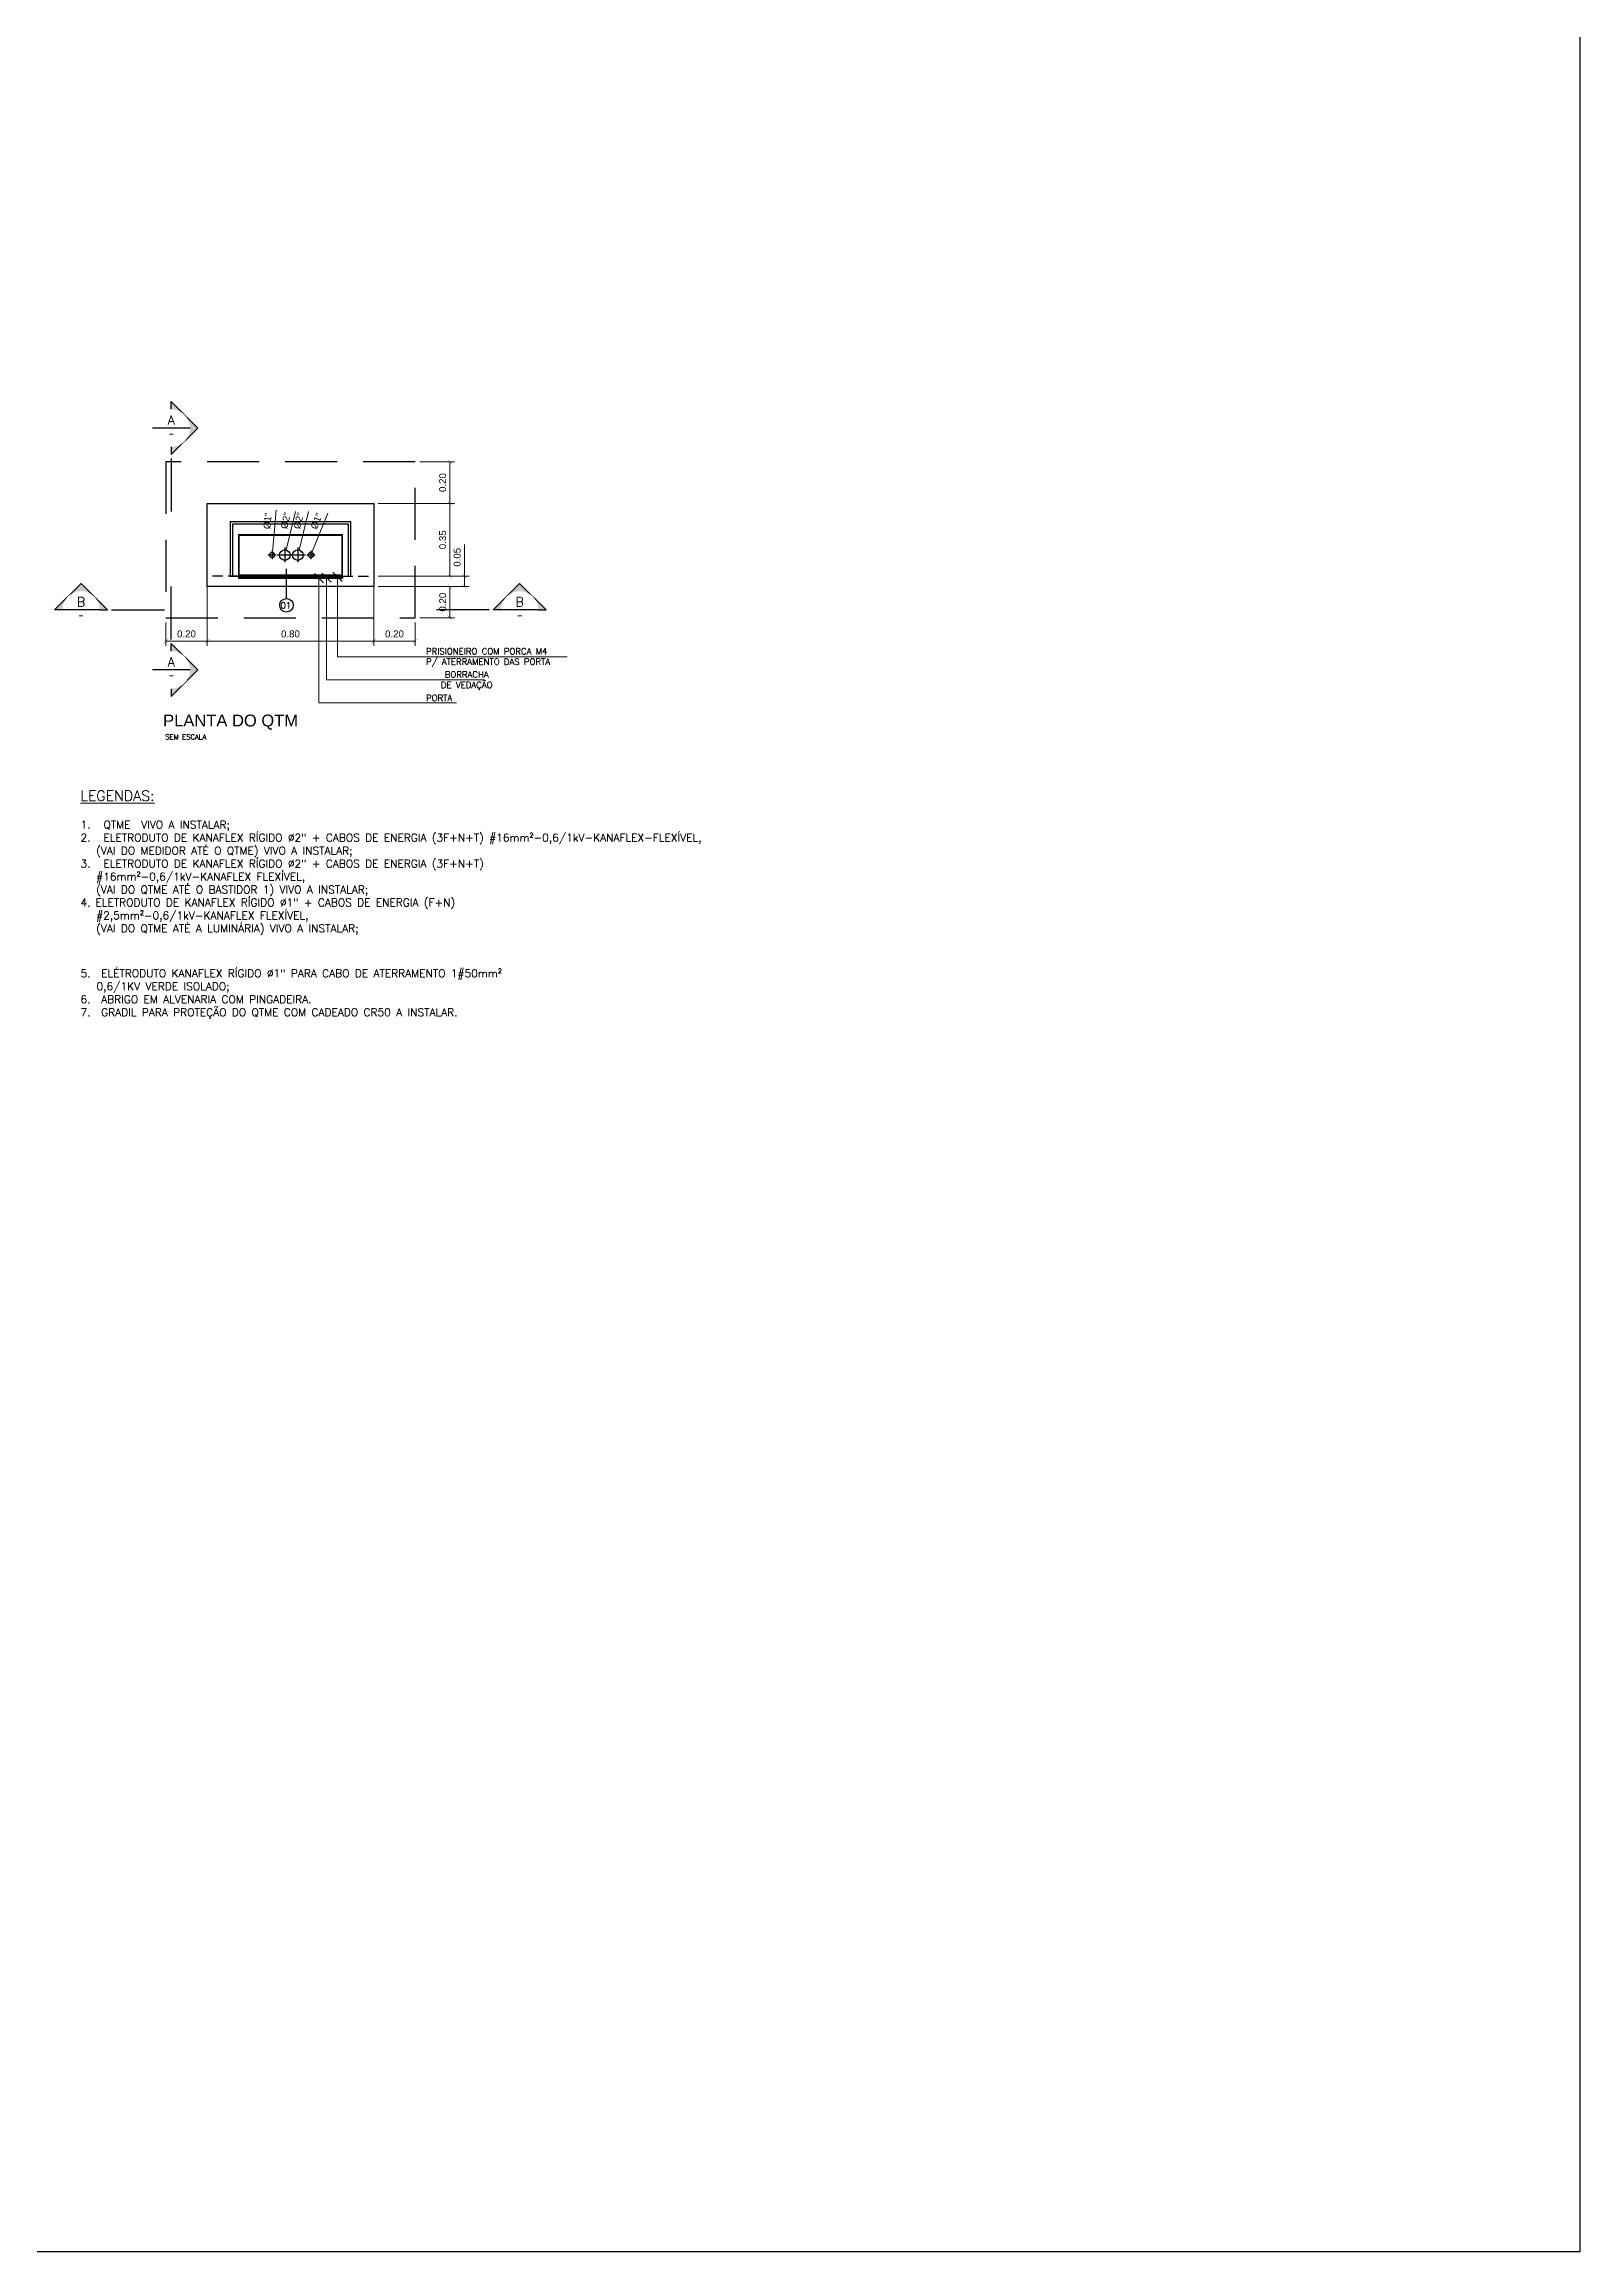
# Model space of a CAD drawing. Header units: inches. Extents: x -7660 to 802, y -193 to 3.
# Drawn here: x 757.8 to 802.1, y -192.6 to -128.8 of the extents above; entities that cross this region are included whole.
import ezdxf
from ezdxf.enums import TextEntityAlignment as Align

# ---------------------------------------------------------------- set-up
doc = ezdxf.new("R2010")
doc.units = ezdxf.units.IN
doc.header["$MEASUREMENT"] = 0
doc.set_wipeout_variables(frame=1)
doc.linetypes.add('CONTINUO', pattern=[0])
doc.linetypes.add('HIDDEN', pattern=[0.375, 0.25, -0.125])
for name, color, linetype in [('0-A INSTALAR', 10, 'Continuous'), ('COTAS', 8, 'Continuous'), ('indicação', 7, 'Continuous'), ('lay_exist', 9, 'Continuous'), ('SBA Caixa e QTM', 30, 'CONTINUO'), ('SBA Detalhe', 255, 'Continuous'), ('Text-02', 255, 'Continuous')]:
    doc.layers.add(name, color=color, linetype=linetype)
doc.layers.add('TEXTOS', color=7, linetype='Continuous', lineweight=9)
doc.styles.add('Arial', font='arial.ttf')
doc.styles.add('ROMANS', font='romans.shx', dxfattribs={"height": 10})
doc.dimstyles.new('1-100$7', dxfattribs={"dimscale": 100, "dimtxt": 1.5, "dimasz": 2, "dimexe": 1, "dimexo": 1, "dimgap": 0.75, "dimtad": 1, "dimlfac": 0.001, "dimzin": 1, "dimdsep": 46, "dimtxsty": 'ROMANS', "dimblk": 'OBLIQUE', "dimcen": 0, "dimdle": 1, "dimclre": 9, "dimadec": 0, "dimazin": 0, "dimtfac": 1, "dimtix": 1, "dimtmove": 0, "dimatfit": 2, "dimldrblk": 'OBLIQUE', "dimfxl": 1, "dimarcsym": 0})
doc.dimstyles.new('ATC - COTA', dxfattribs={"dimtxt": 0.15, "dimasz": 0.1, "dimexe": 0.1, "dimexo": 0.1, "dimgap": 0.08, "dimtad": 1, "dimzin": 0, "dimdsep": 46, "dimtxsty": 'Arial', "dimblk": 'ARCHTICK', "dimcen": 0.09, "dimclrd": 7, "dimclre": 7, "dimclrt": 1, "dimadec": 0, "dimazin": 0, "dimtfac": 1, "dimtix": 1, "dimtofl": 0, "dimtmove": 0, "dimatfit": 3, "dimldrblk": 'OPEN30', "dimfxl": 0.07, "dimtolj": 1, "dimtzin": 0, "dimlwd": 9, "dimlwe": 9, "dimarcsym": 0})

# ---------------------------------------------------------------- blocks, each defined once
blk = doc.blocks.new('_OBLIQUE')
at = {"color": 0, "linetype": 'ByBlock', "lineweight": -2}
blk.add_line((-0.5, -0.5), (0.5, 0.5), dxfattribs=at)
blk = doc.blocks.new('Abrigo para QDCA')
at = {"layer": 'SBA Caixa e QTM', "ltscale": 112.5}
h = blk.add_hatch(color=256, dxfattribs=at)
h.paths.add_polyline_path([(0.8208525440837633, 0.1949999999996201), (0.3598939959677949, 0.1949999999996201), (0.3528939959679604, 0.1949999999996201), (0.3528939959679604, 0.19199999999935), (0.821862907054637, 0.19199999999935), (0.8208525440837633, 0.1925833333328022)])
h.paths.add_polyline_path([(0.8468939959687845, 0.1949999999996201), (0.8398939959687226, 0.1949999999996201), (0.8282714950438361, 0.1949999999996201), (0.8289354478527997, 0.1946166666662315), (0.8289354478527997, 0.1925833333328022), (0.8279250848816986, 0.19199999999935), (0.8468939959687845, 0.19199999999935)])
at = {"color": 3, "flags": 128}
blk.add_lwpolyline([(0.1999999999999886, 0.5499999999999972), (1.000000000000028, 0.5499999999999972), (1.000000000000028, 0.1500000000000092), (0.1999999999999886, 0.1500000000000092)], close=True, dxfattribs=at)
at = {"layer": 'lay_exist', "color": 1, "linetype": 'HIDDEN', "ltscale": 0.2}
for p, q in [((0.3500000000000085, 0.2000000000000028), (0.1999999999999886, 0.2000000000000028)), ((0.8500000000000085, 0.2000000000000028), (1.000000000000028, 0.2000000000000028))]:
    blk.add_line(p, q, dxfattribs=at)
at = {"layer": 'lay_exist', "color": 1, "linetype": 'HIDDEN'}
blk.add_lwpolyline([(0, 0.75), (0, 0), (1.200000000000017, 0), (1.200000000000017, 0.75)], close=True, dxfattribs=at)
at = {"layer": 'SBA Caixa e QTM', "ltscale": 112.5}
for p, q in [((0.3500000000000085, 0.4000000000000021), (0.8500000000000085, 0.4000000000000021)), ((0.3500000000000085, 0.4000000000000021), (0.3500000000000085, 0.2029999999996583)), ((0.3519999999990517, 0.3979999999999357), (0.8480000000000558, 0.3979999999999357)), ((0.3519999999990517, 0.3979999999999357), (0.3519999999990517, 0.2049999999993837)), ((0.511820999662234, 0.3195036802618709), (0.511820999662234, 0.2841036802617758)), ((0.5729703609814667, 0.3375073605239116), (0.5729703609814667, 0.2667073605237213)), ((0.6354703609814099, 0.3375073605239471), (0.6354703609814099, 0.2667073605237569)), ((0.6984146699286473, 0.3195036802618709), (0.6984146699286473, 0.2841036802617758)), ((0.8480000000000558, 0.2049999999993837), (0.8480000000000558, 0.3979999999999357)), ((0.8500000000000085, 0.2029999999996583), (0.8500000000000085, 0.4000000000000021)), ((0.5299736812384594, 0.3014999999998302), (0.4936683180860086, 0.3014999999998302)), ((0.6092757241339175, 0.3014999999998302), (0.5366649978290159, 0.3014999999998302)), ((0.6717757241338891, 0.3014999999998658), (0.5991649978289875, 0.3014999999998658)), ((0.7165673515048727, 0.3014999999998302), (0.6802619883524219, 0.3014999999998302)), ((0.3580000000000467, 0.2029999999996583), (0.3500000000000085, 0.2029999999996583)), ((0.3519999999990517, 0.1999999999993882), (0.3500000000000085, 0.1999999999993882)), ((0.3500000000000085, 0.1999999999993882), (0.3500000000000085, 0.1899999999996247)), ((0.3500000000000085, 0.1899999999996247), (0.8500000000000085, 0.1899999999996247)), ((0.3599999999988626, 0.2049999999993837), (0.3519999999990517, 0.2049999999993837)), ((0.3519999999990517, 0.1999999999993882), (0.3519999999990517, 0.19199999999935)), ((0.3519999999990517, 0.19199999999935), (0.8480000000000558, 0.19199999999935)), ((0.3529999999990281, 0.1969999999993455), (0.3529999999990281, 0.1949999999996201)), ((0.3580000000000467, 0.1969999999993455), (0.3529999999990281, 0.1969999999993455)), ((0.3529999999990281, 0.1949999999996201), (0.3529999999990281, 0.19199999999935)), ((0.3599999999988626, 0.1949999999996201), (0.3529999999990281, 0.1949999999996201)), ((0.3580000000000467, 0.2029999999996583), (0.3580000000000467, 0.1969999999993455)), ((0.8400000000000176, 0.2049999999993837), (0.3599999999988626, 0.2049999999993837)), ((0.3599999999988626, 0.2049999999993837), (0.3599999999988626, 0.1949999999996201)), ((0.3599999999988626, 0.1949999999996201), (0.8216225009251588, 0.1949999999996201)), ((0.8209585481152857, 0.1946166666662315), (0.8219689110861594, 0.1951999999996836)), ((0.8209585481152857, 0.1946166666662315), (0.8209585481152857, 0.1925833333328022)), ((0.8209585481152857, 0.1925833333328022), (0.8219689110861594, 0.19199999999935)), ((0.8280310889129936, 0.1951999999996836), (0.8219689110861594, 0.1951999999996836)), ((0.8280310889129936, 0.19199999999935), (0.8219689110861594, 0.19199999999935)), ((0.8229792740570332, 0.1946166666662315), (0.8229792740570332, 0.1925833333328022)), ((0.8230000000001922, 0.2015709999994009), (0.8234290000001323, 0.2019999999993409)), ((0.8270000000000977, 0.2015709999994009), (0.8230000000001922, 0.2015709999994009)), ((0.8230000000001922, 0.1951999999996836), (0.8230000000001922, 0.2015709999994009)), ((0.8234290000001323, 0.2019999999993409), (0.8265710000001576, 0.2019999999993409)), ((0.8234290000001323, 0.1951999999996836), (0.8234290000001323, 0.2019999999993409)), ((0.8270000000000977, 0.2015709999994009), (0.8265710000001576, 0.2019999999993409)), ((0.8265710000001576, 0.1951999999996836), (0.8265710000001576, 0.2019999999993409)), ((0.8270000000000977, 0.1951999999996836), (0.8270000000000977, 0.2015709999994009)), ((0.8270207259421198, 0.1946166666662315), (0.8270207259421198, 0.1925833333328022)), ((0.8290414518840947, 0.1946166666662315), (0.8280310889129936, 0.1951999999996836)), ((0.8290414518840947, 0.1925833333328022), (0.8280310889129936, 0.19199999999935)), ((0.8283774990739943, 0.1949999999996201), (0.8400000000000176, 0.1949999999996201)), ((0.8290414518840947, 0.1946166666662315), (0.8290414518840947, 0.1925833333328022)), ((0.8400000000000176, 0.2049999999993837), (0.8480000000000558, 0.2049999999993837)), ((0.8400000000000176, 0.2049999999993837), (0.8400000000000176, 0.1949999999996201)), ((0.8400000000000176, 0.1949999999996201), (0.8470000000000795, 0.1949999999996201)), ((0.8420000000001977, 0.2029999999996583), (0.8500000000000085, 0.2029999999996583)), ((0.8420000000001977, 0.2029999999996583), (0.8420000000001977, 0.1969999999993455)), ((0.8420000000001977, 0.1969999999993455), (0.8470000000000795, 0.1969999999993455)), ((0.8470000000000795, 0.1969999999993455), (0.8470000000000795, 0.1949999999996201)), ((0.8470000000000795, 0.1949999999996201), (0.8470000000000795, 0.19199999999935)), ((0.8480000000000558, 0.1999999999993882), (0.8500000000000085, 0.1999999999993882)), ((0.8480000000000558, 0.1999999999993882), (0.8480000000000558, 0.19199999999935)), ((0.8500000000000085, 0.1999999999993882), (0.8500000000000085, 0.1899999999996247))]:
    blk.add_line(p, q, dxfattribs=at)
for centre, radius in [((0.5729703609814667, 0.3014999999998302), 0.025400000000059), ((0.6354703609814667, 0.3014999999998302), 0.025400000000059), ((0.511820999662234, 0.3014999999998302), 0.0127000000000295), ((0.6984146699286473, 0.3014999999998302), 0.0127000000000295)]:
    blk.add_circle(centre, radius, dxfattribs=at)
for centre, radius, start, end in [((0.8219689110861594, 0.1940333333327793), 0.0011666666666687, 29.99999999702115, 90), ((0.8219689110861594, 0.193166666666027), 0.0011666666666687, 270, 330.0000000029789), ((0.825000000000145, 0.1914083333328129), 0.003791666666677, 57.79577249908969, 122.2042275009103), ((0.825000000000145, 0.1957916666663344), 0.003791666666677, 237.7957724990645, 302.2042275009102), ((0.8280310889129936, 0.1940333333327793), 0.0011666666666687, 90, 150.0000000029789), ((0.8280310889129936, 0.193166666666027), 0.0011666666666687, 209.9999999970201, 270)]:
    blk.add_arc(centre, radius, start, end, dxfattribs=at)
blk = doc.blocks.new('_ArchTick')
at = {"const_width": 0.05}
blk.add_lwpolyline([(-0.5, -0.5), (0.5, 0.5)], dxfattribs=at)
blk = doc.blocks.new('*D283')
at = {"color": 7, "lineweight": 9, "ltscale": 0.8, "transparency": 16777216}
for p, q in [((3268.497880689027, 1511.186046176981), (3268.497880689027, 1509.779623168669)), ((3267.597880689027, 1510.286046176981), (3267.597880689027, 1509.779623168669)), ((3267.597880689027, 1509.879623168669), (3268.497880689027, 1509.879623168669))]:
    blk.add_line(p, q, dxfattribs=at)
at = {"color": 7, "lineweight": 9, "ltscale": 0.8, "transparency": 16777216, "xscale": 0.1, "yscale": 0.1, "zscale": 0.1, "rotation": 180}
blk.add_blockref('_ArchTick', (3267.597880689027, 1509.879623168669), dxfattribs=at)
at = {"color": 7, "lineweight": 9, "ltscale": 0.8, "transparency": 16777216, "xscale": 0.1, "yscale": 0.1, "zscale": 0.1}
blk.add_blockref('_ArchTick', (3268.497880689027, 1509.879623168669), dxfattribs=at)
at = {"color": 1, "ltscale": 0.8, "transparency": 16777216, "insert": (3268.047880689027, 1510.036209116827), "char_height": 0.15, "attachment_point": 5, "style": 'Arial'}
blk.add_mtext('\\A1;0.20', dxfattribs=at)
blk = doc.blocks.new('_Open30')
at = {"color": 0, "linetype": 'ByBlock', "lineweight": -2}
for p, q in [((-1, 0.26794919), (0, 0)), ((0, 0), (-1, -0.26794919)), ((0, 0), (-1, 0))]:
    blk.add_line(p, q, dxfattribs=at)
blk = doc.blocks.new('*D284')
at = {"color": 7, "linetype": 'ByBlock', "lineweight": 9, "ltscale": 0.8, "transparency": 16777216}
for p, q in [((3268.497880689027, 1511.186046176981), (3268.497880689027, 1509.779623168669)), ((3272.097880689027, 1511.186046176981), (3272.097880689027, 1509.779623168669)), ((3268.497880689027, 1509.879623168669), (3272.097880689027, 1509.879623168669))]:
    blk.add_line(p, q, dxfattribs=at)
at = {"color": 7, "lineweight": 9, "ltscale": 0.8, "transparency": 16777216, "xscale": 0.1, "yscale": 0.1, "zscale": 0.1, "rotation": 180}
blk.add_blockref('_ArchTick', (3268.497880689027, 1509.879623168669), dxfattribs=at)
at = {"color": 7, "lineweight": 9, "ltscale": 0.8, "transparency": 16777216, "xscale": 0.1, "yscale": 0.1, "zscale": 0.1}
blk.add_blockref('_ArchTick', (3272.097880689027, 1509.879623168669), dxfattribs=at)
at = {"color": 1, "ltscale": 0.8, "transparency": 16777216, "insert": (3270.297880689027, 1510.036209116827), "char_height": 0.15, "attachment_point": 5, "style": 'Arial'}
blk.add_mtext('\\A1;0.80', dxfattribs=at)
blk = doc.blocks.new('*D285')
at = {"color": 7, "linetype": 'ByBlock', "lineweight": 9, "ltscale": 0.8, "transparency": 16777216}
for p, q in [((3272.097880689027, 1511.186046176981), (3272.097880689027, 1509.779623168669)), ((3272.997880689027, 1510.286046176981), (3272.997880689027, 1509.779623168669)), ((3272.097880689027, 1509.879623168669), (3272.997880689027, 1509.879623168669))]:
    blk.add_line(p, q, dxfattribs=at)
at = {"color": 7, "lineweight": 9, "ltscale": 0.8, "transparency": 16777216, "xscale": 0.1, "yscale": 0.1, "zscale": 0.1, "rotation": 180}
blk.add_blockref('_ArchTick', (3272.097880689027, 1509.879623168669), dxfattribs=at)
at = {"color": 7, "lineweight": 9, "ltscale": 0.8, "transparency": 16777216, "xscale": 0.1, "yscale": 0.1, "zscale": 0.1}
blk.add_blockref('_ArchTick', (3272.997880689027, 1509.879623168669), dxfattribs=at)
at = {"color": 1, "ltscale": 0.8, "transparency": 16777216, "insert": (3272.547880689027, 1510.036209116827), "char_height": 0.15, "attachment_point": 5, "style": 'Arial'}
blk.add_mtext('\\A1;0.20', dxfattribs=at)
blk = doc.blocks.new('*D286')
at = {"color": 7, "linetype": 'ByBlock', "lineweight": 9, "ltscale": 0.8, "transparency": 16777216}
for p, q in [((3273.097880689028, 1513.761046176981), (3273.846816164479, 1513.761046176981)), ((3273.746816164479, 1513.761046176981), (3273.746816164479, 1512.861046176981)), ((3272.197880689028, 1512.861046176981), (3273.846816164479, 1512.861046176981))]:
    blk.add_line(p, q, dxfattribs=at)
at = {"color": 7, "lineweight": 9, "ltscale": 0.8, "transparency": 16777216, "xscale": 0.1, "yscale": 0.1, "zscale": 0.1}
for p, rotation in [((3273.746816164479, 1513.761046176981), 90), ((3273.746816164479, 1512.861046176981), 270)]:
    blk.add_blockref('_ArchTick', p, dxfattribs=dict(at, rotation=rotation))
at = {"color": 1, "ltscale": 0.8, "transparency": 16777216, "insert": (3273.59023021632, 1513.31104617698), "char_height": 0.15, "attachment_point": 5, "rotation": 90, "style": 'Arial'}
blk.add_mtext('\\A1;0.20', dxfattribs=at)
blk = doc.blocks.new('*D287')
at = {"color": 7, "linetype": 'ByBlock', "lineweight": 9, "ltscale": 0.8, "transparency": 16777216}
for p, q in [((3272.197880689028, 1512.861046176981), (3273.846816164479, 1512.861046176981)), ((3273.746816164479, 1512.861046176981), (3273.746816164479, 1511.286046176981)), ((3272.197880689028, 1511.286046176981), (3273.846816164479, 1511.286046176981))]:
    blk.add_line(p, q, dxfattribs=at)
at = {"color": 7, "lineweight": 9, "ltscale": 0.8, "transparency": 16777216, "xscale": 0.1, "yscale": 0.1, "zscale": 0.1}
for p, rotation in [((3273.746816164479, 1512.861046176981), 90), ((3273.746816164479, 1511.286046176981), 270)]:
    blk.add_blockref('_ArchTick', p, dxfattribs=dict(at, rotation=rotation))
at = {"color": 1, "ltscale": 0.8, "transparency": 16777216, "insert": (3273.590179056702, 1512.07354617698), "char_height": 0.15, "attachment_point": 5, "rotation": 90, "style": 'Arial'}
blk.add_mtext('\\A1;0.35', dxfattribs=at)
blk = doc.blocks.new('*D288')
at = {"color": 7, "linetype": 'ByBlock', "lineweight": 9, "ltscale": 0.8, "transparency": 16777216}
for p, q in [((3272.197880689028, 1511.061046176981), (3273.846816164479, 1511.061046176981)), ((3273.746816164479, 1511.061046176981), (3273.746816164479, 1510.386046176981)), ((3273.097880689028, 1510.386046176981), (3273.846816164479, 1510.386046176981))]:
    blk.add_line(p, q, dxfattribs=at)
at = {"color": 7, "lineweight": 9, "ltscale": 0.8, "transparency": 16777216, "xscale": 0.1, "yscale": 0.1, "zscale": 0.1}
for p, rotation in [((3273.746816164479, 1511.061046176981), 90), ((3273.746816164479, 1510.386046176981), 270)]:
    blk.add_blockref('_ArchTick', p, dxfattribs=dict(at, rotation=rotation))
at = {"color": 1, "ltscale": 0.8, "transparency": 16777216, "insert": (3273.59023021632, 1510.72354617698), "char_height": 0.15, "attachment_point": 5, "rotation": 90, "style": 'Arial'}
blk.add_mtext('\\A1;0.20', dxfattribs=at)
blk = doc.blocks.new('*D289')
at = {"color": 7, "linetype": 'ByBlock', "lineweight": 9, "ltscale": 0.8, "transparency": 16777216}
for p, q in [((3274.060495493939, 1511.286046176981), (3274.060495493939, 1511.969996186726)), ((3272.197880689028, 1511.286046176981), (3274.160495493939, 1511.286046176981)), ((3274.060495493939, 1511.061046176981), (3274.060495493939, 1511.286046176981)), ((3272.197880689028, 1511.061046176981), (3274.160495493939, 1511.061046176981))]:
    blk.add_line(p, q, dxfattribs=at)
at = {"color": 7, "lineweight": 9, "ltscale": 0.8, "transparency": 16777216, "xscale": 0.1, "yscale": 0.1, "zscale": 0.1}
for p, rotation in [((3274.060495493939, 1511.286046176981), 90), ((3274.060495493939, 1511.061046176981), 270)]:
    blk.add_blockref('_ArchTick', p, dxfattribs=dict(at, rotation=rotation))
at = {"color": 1, "ltscale": 0.8, "transparency": 16777216, "insert": (3273.90390954578, 1511.694617605552), "char_height": 0.15, "attachment_point": 5, "rotation": 90, "style": 'Arial'}
blk.add_mtext('\\A1;0.05', dxfattribs=at)
blk = doc.blocks.new('*U263')
h = blk.add_hatch(color=256)
h.paths.add_polyline_path([(599.9999999999977, 9.656657103583538e-12), (848.5281374237564, -5.210865266571081e-12), (424.2640687118561, 424.2640687118855, -0.1989123673796482)])
h.paths.add_polyline_path([(-424.2640687118559, 424.2640687118783, -0.4142135623729897), (424.2640687118561, 424.2640687118855), (5.171150664592523e-12, 848.5281374237194)])
h.paths.add_polyline_path([(-424.2640687118559, 424.2640687118783), (-848.5281374237466, 5.210865266571077e-12), (-599.9999999999977, -9.656657103583535e-12, -0.1989123673796544)])
for p, q in [((5.171150664592523e-12, 848.5281374237194), (-848.5281374237466, 5.210865266571077e-12)), ((5.171150664592523e-12, 848.5281374237194), (848.5281374237564, -5.210865266571081e-12)), ((-599.9999999999977, -9.656657103583535e-12), (-848.5281374237466, 5.210865266571077e-12)), ((599.9999999999977, 9.656657103583538e-12), (848.5281374237564, -5.210865266571081e-12)), ((972.7922061356358, -1.264462645164839e-11), (2669.848480983134, -1.813810836078246e-11))]:
    blk.add_line(p, q)
blk.add_wipeout([(600.0000000000042, 1.000444171950221e-11), (592.6130043570852, 93.8606790241488), (570.6339097770931, 185.41019662497865), (534.6039145130205, 272.3942998437378), (485.4101966249667, 352.6711513754926), (424.2640687119257, 424.2640687119365), (352.6711513754798, 485.41019662497547), (272.39429984372305, 534.6039145130267), (185.41019662496262, 570.6339097770965), (93.86067902413208, 592.6130043570856), (-6.480149750132114e-12, 600.0000000000014), (-93.8606790241447, 592.6130043570829), (-185.41019662497456, 570.6339097770906), (-272.39429984373373, 534.603914513018), (-352.67115137548876, 485.41019662496365), (-424.2640687119326, 424.26406871192285), (-485.41019662497115, 352.67115137547717), (-534.603914513023, 272.39429984372055), (-570.6339097770924, 185.41019662496046), (-592.6130043570818, 93.8606790241297), (-599.9999999999977, -9.094947017729282e-12), (-592.613004357079, -93.86067902414743), (-570.633909777087, -185.4101966249773), (-534.6039145130137, -272.394299843736), (-485.41019662496046, -352.67115137549126), (-424.2640687119192, -424.2640687119358), (-352.6711513754733, -485.4101966249741), (-272.3942998437167, -534.6039145130255), (-185.41019662495637, -570.6339097770956), (-93.86067902412628, -592.613004357085), (1.261923898709938e-11, -600.0000000000002), (93.86067902415118, -592.6130043570813), (185.41019662498104, -570.6339097770897), (272.3942998437402, -534.6039145130164), (352.6711513754951, -485.41019662496296), (424.2640687119391, -424.2640687119215), (485.4101966249781, -352.67115137547626), (534.6039145130289, -272.3942998437194), (570.6339097770991, -185.41019662495933), (592.6130043570884, -93.86067902412879)])
blk.add_line((599.9999999999977, 9.856497248016068e-12), (-599.9999999999977, -9.856497248016067e-12))
at = {"style": 'ROMANS'}
for height, p in [(300, (3.637978807091713e-12, 258.3860489870713)), (150, (3.637978807091713e-12, -179.1112764753379)), (150, (3.637978807091713e-12, -435.4217760805423))]:
    blk.add_attdef('??', text='', height=height, dxfattribs=at).set_placement(p, align=Align.MIDDLE)
blk = doc.blocks.new('*U265')
h = blk.add_hatch(color=256)
h.paths.add_polyline_path([(1.168348025733919e-11, -599.9999999999956), (-3.239226444902444e-12, -848.5281374237543), (424.2640687118875, -424.2640687118541, -0.1989123673796482)])
h.paths.add_polyline_path([(424.2640687118806, 424.2640687118579, -0.4142135623729897), (424.2640687118875, -424.2640687118541), (848.5281374237215, -3.199511842923803e-12)])
h.paths.add_polyline_path([(424.2640687118806, 424.2640687118579), (7.559326278323772e-12, 848.5281374237487), (-7.363380423917849e-12, 599.9999999999999, -0.1989123673796544)])
for p, q in [((848.5281374237215, -3.199511842923803e-12), (7.559326278323772e-12, 848.5281374237487)), ((-7.363380423917849e-12, 599.9999999999999), (7.559326278323772e-12, 848.5281374237487)), ((848.5281374237215, -3.199511842923803e-12), (-3.239226444902444e-12, -848.5281374237543)), ((1.168348025733919e-11, -599.9999999999956), (-3.239226444902444e-12, -848.5281374237543)), ((-1.070057979602326e-11, -972.7922061356336), (-1.657088389524139e-11, -2669.848480983132))]:
    blk.add_line(p, q)
blk.add_wipeout([(600.0000000000042, 1.000444171950221e-11), (592.6130043570852, 93.8606790241488), (570.6339097770931, 185.41019662497865), (534.6039145130205, 272.3942998437378), (485.4101966249667, 352.6711513754926), (424.2640687119257, 424.2640687119365), (352.6711513754798, 485.41019662497547), (272.39429984372305, 534.6039145130267), (185.41019662496262, 570.6339097770965), (93.86067902413208, 592.6130043570856), (-6.480149750132114e-12, 600.0000000000014), (-93.8606790241447, 592.6130043570829), (-185.41019662497456, 570.6339097770906), (-272.39429984373373, 534.603914513018), (-352.67115137548876, 485.41019662496365), (-424.2640687119326, 424.26406871192285), (-485.41019662497115, 352.67115137547717), (-534.603914513023, 272.39429984372055), (-570.6339097770924, 185.41019662496046), (-592.6130043570818, 93.8606790241297), (-599.9999999999977, -9.094947017729282e-12), (-592.613004357079, -93.86067902414743), (-570.633909777087, -185.4101966249773), (-534.6039145130137, -272.394299843736), (-485.41019662496046, -352.67115137549126), (-424.2640687119192, -424.2640687119358), (-352.6711513754733, -485.4101966249741), (-272.3942998437167, -534.6039145130255), (-185.41019662495637, -570.6339097770956), (-93.86067902412628, -592.613004357085), (1.261923898709938e-11, -600.0000000000002), (93.86067902415118, -592.6130043570813), (185.41019662498104, -570.6339097770897), (272.3942998437402, -534.6039145130164), (352.6711513754951, -485.41019662496296), (424.2640687119391, -424.2640687119215), (485.4101966249781, -352.67115137547626), (534.6039145130289, -272.3942998437194), (570.6339097770991, -185.41019662495933), (592.6130043570884, -93.86067902412879)])
blk.add_line((599.9999999999977, 9.856497248016068e-12), (-599.9999999999977, -9.856497248016067e-12))
at = {"style": 'ROMANS'}
for height, p in [(300, (3.637978807091713e-12, 258.3860489870713)), (150, (3.637978807091713e-12, -179.1112764753379)), (150, (3.637978807091713e-12, -435.4217760805423))]:
    blk.add_attdef('??', text='', height=height, dxfattribs=at).set_placement(p, align=Align.MIDDLE)
blk = doc.blocks.new('*U264')
h = blk.add_hatch(color=256)
h.paths.add_polyline_path([(599.9999999999977, 9.656657103583538e-12), (848.5281374237564, -5.210865266571081e-12), (424.2640687118561, 424.2640687118855, -0.1989123673796482)])
h.paths.add_polyline_path([(-424.2640687118559, 424.2640687118783, -0.4142135623729897), (424.2640687118561, 424.2640687118855), (5.171150664592523e-12, 848.5281374237194)])
h.paths.add_polyline_path([(-424.2640687118559, 424.2640687118783), (-848.5281374237466, 5.210865266571077e-12), (-599.9999999999977, -9.656657103583535e-12, -0.1989123673796544)])
for p, q in [((5.171150664592523e-12, 848.5281374237194), (-848.5281374237466, 5.210865266571077e-12)), ((5.171150664592523e-12, 848.5281374237194), (848.5281374237564, -5.210865266571081e-12)), ((-599.9999999999977, -9.656657103583535e-12), (-848.5281374237466, 5.210865266571077e-12)), ((599.9999999999977, 9.656657103583538e-12), (848.5281374237564, -5.210865266571081e-12)), ((-972.7922061356312, -1.199661666839178e-11), (-2669.84848098313, -1.635963200727369e-11))]:
    blk.add_line(p, q)
blk.add_wipeout([(600.0000000000042, 1.000444171950221e-11), (592.6130043570852, 93.8606790241488), (570.6339097770931, 185.41019662497865), (534.6039145130205, 272.3942998437378), (485.4101966249667, 352.6711513754926), (424.2640687119257, 424.2640687119365), (352.6711513754798, 485.41019662497547), (272.39429984372305, 534.6039145130267), (185.41019662496262, 570.6339097770965), (93.86067902413208, 592.6130043570856), (-6.480149750132114e-12, 600.0000000000014), (-93.8606790241447, 592.6130043570829), (-185.41019662497456, 570.6339097770906), (-272.39429984373373, 534.603914513018), (-352.67115137548876, 485.41019662496365), (-424.2640687119326, 424.26406871192285), (-485.41019662497115, 352.67115137547717), (-534.603914513023, 272.39429984372055), (-570.6339097770924, 185.41019662496046), (-592.6130043570818, 93.8606790241297), (-599.9999999999977, -9.094947017729282e-12), (-592.613004357079, -93.86067902414743), (-570.633909777087, -185.4101966249773), (-534.6039145130137, -272.394299843736), (-485.41019662496046, -352.67115137549126), (-424.2640687119192, -424.2640687119358), (-352.6711513754733, -485.4101966249741), (-272.3942998437167, -534.6039145130255), (-185.41019662495637, -570.6339097770956), (-93.86067902412628, -592.613004357085), (1.261923898709938e-11, -600.0000000000002), (93.86067902415118, -592.6130043570813), (185.41019662498104, -570.6339097770897), (272.3942998437402, -534.6039145130164), (352.6711513754951, -485.41019662496296), (424.2640687119391, -424.2640687119215), (485.4101966249781, -352.67115137547626), (534.6039145130289, -272.3942998437194), (570.6339097770991, -185.41019662495933), (592.6130043570884, -93.86067902412879)])
blk.add_line((599.9999999999977, 9.856497248016068e-12), (-599.9999999999977, -9.856497248016067e-12))
at = {"style": 'ROMANS'}
for height, p in [(300, (3.637978807091713e-12, 258.3860489870713)), (150, (3.637978807091713e-12, -179.1112764753379)), (150, (3.637978807091713e-12, -435.4217760805423))]:
    blk.add_attdef('??', text='', height=height, dxfattribs=at).set_placement(p, align=Align.MIDDLE)
blk = doc.blocks.new('*U266')
h = blk.add_hatch(color=256)
h.paths.add_polyline_path([(1.168348025733919e-11, -599.9999999999956), (-3.239226444902444e-12, -848.5281374237543), (424.2640687118875, -424.2640687118541, -0.1989123673796482)])
h.paths.add_polyline_path([(424.2640687118806, 424.2640687118579, -0.4142135623729897), (424.2640687118875, -424.2640687118541), (848.5281374237215, -3.199511842923803e-12)])
h.paths.add_polyline_path([(424.2640687118806, 424.2640687118579), (7.559326278323772e-12, 848.5281374237487), (-7.363380423917849e-12, 599.9999999999999, -0.1989123673796544)])
for p, q in [((-9.62056349059558e-12, 972.7922061356334), (-1.360675663939342e-11, 2669.848480983132)), ((848.5281374237215, -3.199511842923803e-12), (7.559326278323772e-12, 848.5281374237487)), ((-7.363380423917849e-12, 599.9999999999999), (7.559326278323772e-12, 848.5281374237487)), ((848.5281374237215, -3.199511842923803e-12), (-3.239226444902444e-12, -848.5281374237543)), ((1.168348025733919e-11, -599.9999999999956), (-3.239226444902444e-12, -848.5281374237543))]:
    blk.add_line(p, q)
blk.add_wipeout([(600.0000000000042, 1.000444171950221e-11), (592.6130043570852, 93.8606790241488), (570.6339097770931, 185.41019662497865), (534.6039145130205, 272.3942998437378), (485.4101966249667, 352.6711513754926), (424.2640687119257, 424.2640687119365), (352.6711513754798, 485.41019662497547), (272.39429984372305, 534.6039145130267), (185.41019662496262, 570.6339097770965), (93.86067902413208, 592.6130043570856), (-6.480149750132114e-12, 600.0000000000014), (-93.8606790241447, 592.6130043570829), (-185.41019662497456, 570.6339097770906), (-272.39429984373373, 534.603914513018), (-352.67115137548876, 485.41019662496365), (-424.2640687119326, 424.26406871192285), (-485.41019662497115, 352.67115137547717), (-534.603914513023, 272.39429984372055), (-570.6339097770924, 185.41019662496046), (-592.6130043570818, 93.8606790241297), (-599.9999999999977, -9.094947017729282e-12), (-592.613004357079, -93.86067902414743), (-570.633909777087, -185.4101966249773), (-534.6039145130137, -272.394299843736), (-485.41019662496046, -352.67115137549126), (-424.2640687119192, -424.2640687119358), (-352.6711513754733, -485.4101966249741), (-272.3942998437167, -534.6039145130255), (-185.41019662495637, -570.6339097770956), (-93.86067902412628, -592.613004357085), (1.261923898709938e-11, -600.0000000000002), (93.86067902415118, -592.6130043570813), (185.41019662498104, -570.6339097770897), (272.3942998437402, -534.6039145130164), (352.6711513754951, -485.41019662496296), (424.2640687119391, -424.2640687119215), (485.4101966249781, -352.67115137547626), (534.6039145130289, -272.3942998437194), (570.6339097770991, -185.41019662495933), (592.6130043570884, -93.86067902412879)])
blk.add_line((599.9999999999977, 9.856497248016068e-12), (-599.9999999999977, -9.856497248016067e-12))
at = {"style": 'ROMANS'}
for height, p in [(300, (3.637978807091713e-12, 258.3860489870713)), (150, (3.637978807091713e-12, -179.1112764753379)), (150, (3.637978807091713e-12, -435.4217760805423))]:
    blk.add_attdef('??', text='', height=height, dxfattribs=at).set_placement(p, align=Align.MIDDLE)
blk = doc.blocks.new('*D290')
at = {"color": 7, "linetype": 'ByBlock', "lineweight": 9, "ltscale": 0.8, "transparency": 16777216}
blk.add_line((3271.106163674629, 1512.646924312113), (3270.762189649308, 1511.797137473495), dxfattribs=at)
at = {"color": 7, "lineweight": 9, "ltscale": 0.8, "transparency": 16777216}
for p, q in [((3270.650746703706, 1511.744162738159), (3270.830746703707, 1511.744162738159)), ((3270.740746703706, 1511.654162738158), (3270.740746703706, 1511.834162738159))]:
    blk.add_line(p, q, dxfattribs=at)
at = {"color": 7, "lineweight": 9, "ltscale": 0.8, "transparency": 16777216, "xscale": 0.1, "yscale": 0.1, "zscale": 0.1, "rotation": 247.9630381389366}
blk.add_blockref('_ArchTick', (3270.762189649308, 1511.797137473495), dxfattribs=at)
at = {"color": 1, "ltscale": 0.8, "transparency": 16777216, "insert": (3270.864151936167, 1512.477550588674), "char_height": 0.15, "attachment_point": 5, "rotation": 67.9630381389366, "style": 'Arial'}
blk.add_mtext('\\A1;%%C1"', dxfattribs=at)
blk = doc.blocks.new('*D291')
at = {"color": 7, "linetype": 'ByBlock', "lineweight": 9, "ltscale": 0.8, "transparency": 16777216}
blk.add_line((3270.690983134203, 1512.685064485389), (3270.484913509809, 1511.851026301588), dxfattribs=at)
at = {"color": 7, "lineweight": 9, "ltscale": 0.8, "transparency": 16777216}
for p, q in [((3270.367497313443, 1511.740063054624), (3270.547497313443, 1511.740063054624)), ((3270.457497313443, 1511.650063054624), (3270.457497313443, 1511.830063054624))]:
    blk.add_line(p, q, dxfattribs=at)
at = {"color": 7, "lineweight": 9, "ltscale": 0.8, "transparency": 16777216, "xscale": 0.1, "yscale": 0.1, "zscale": 0.1, "rotation": 256.1216199743492}
blk.add_blockref('_ArchTick', (3270.484913509809, 1511.851026301588), dxfattribs=at)
at = {"color": 1, "ltscale": 0.8, "transparency": 16777216, "insert": (3270.475457179662, 1512.483060270918), "char_height": 0.15, "attachment_point": 5, "rotation": 76.12161997434917, "style": 'Arial'}
blk.add_mtext('\\A1;%%C2"', dxfattribs=at)
blk = doc.blocks.new('*D292')
at = {"color": 7, "linetype": 'ByBlock', "lineweight": 9, "ltscale": 0.8, "transparency": 16777216}
blk.add_line((3270.409733134205, 1512.687797607747), (3270.203663509807, 1511.853759423944), dxfattribs=at)
at = {"color": 7, "lineweight": 9, "ltscale": 0.8, "transparency": 16777216}
for p, q in [((3270.08624731344, 1511.742796176979), (3270.26624731344, 1511.742796176979)), ((3270.17624731344, 1511.652796176979), (3270.17624731344, 1511.832796176979))]:
    blk.add_line(p, q, dxfattribs=at)
at = {"color": 7, "lineweight": 9, "ltscale": 0.8, "transparency": 16777216, "xscale": 0.1, "yscale": 0.1, "zscale": 0.1, "rotation": 256.1216199741826}
blk.add_blockref('_ArchTick', (3270.203663509807, 1511.853759423944), dxfattribs=at)
at = {"color": 1, "ltscale": 0.8, "transparency": 16777216, "insert": (3270.194207179663, 1512.485793393277), "char_height": 0.15, "attachment_point": 5, "rotation": 76.1216199741826, "style": 'Arial'}
blk.add_mtext('\\A1;%%C2"', dxfattribs=at)
blk = doc.blocks.new('*D293')
at = {"color": 7, "linetype": 'ByBlock', "lineweight": 9, "ltscale": 0.8, "transparency": 16777216}
blk.add_line((3269.986620158908, 1512.71421745801), (3269.905719485916, 1511.801030247036), dxfattribs=at)
at = {"color": 7, "lineweight": 9, "ltscale": 0.8, "transparency": 16777216}
for p, q in [((3269.810676230895, 1511.744103205317), (3269.990676230896, 1511.744103205317)), ((3269.900676230896, 1511.654103205317), (3269.900676230896, 1511.834103205317))]:
    blk.add_line(p, q, dxfattribs=at)
at = {"color": 7, "lineweight": 9, "ltscale": 0.8, "transparency": 16777216, "xscale": 0.1, "yscale": 0.1, "zscale": 0.1, "rotation": 264.9372951362495}
blk.add_blockref('_ArchTick', (3269.905719485916, 1511.801030247036), dxfattribs=at)
at = {"color": 1, "ltscale": 0.8, "transparency": 16777216, "insert": (3269.804598719289, 1512.48156893499), "char_height": 0.15, "attachment_point": 5, "rotation": 84.93729513624952, "style": 'Arial'}
blk.add_mtext('\\A1;%%C1"', dxfattribs=at)
blk = doc.blocks.new('dsgfgfdg5d4fh6.g.6h46')
at = {"color": 1, "linetype": 'Continuous', "ltscale": 50}
blk.add_line((17.79962766135895, 2.032579744336545), (17.79961843177716, 2.672690849967921), dxfattribs=at)
blk.add_circle((17.79962766135895, 1.885175796490785), 0.1474039478453087, dxfattribs=at)
at = {"layer": '0-A INSTALAR'}
for p, q in [((19.14045991279136, 3.641617515925873), (16.63440810613201, 3.641617515925873)), ((16.63440810613201, 3.641617515925873), (16.63440810613201, 2.515017806819742)), ((19.14045991279136, 2.515017806819742), (19.14045991279136, 3.641617515925873))]:
    blk.add_line(p, q, dxfattribs=at)
blk.add_lwpolyline([(16.58440810613183, 2.515017806819742), (19.19045991279154, 2.515017806819742), (19.19045991279154, 3.691617515925827), (16.58440810613183, 3.691617515925827)], close=True, dxfattribs=at)
at = {"xscale": 4.5, "yscale": 4.5, "zscale": 4.5}
blk.add_blockref('Abrigo para QDCA', (15.18606886361476, 1.615017806819651), dxfattribs=at)
at = {"layer": 'indicação', "style": 'ROMANS'}
blk.add_text('SEM ESCALA', height=0.108, dxfattribs=at).set_placement((15.17565610458996, -1.014729743130829))
at = {"layer": 'SBA Detalhe', "insert": (15.13104653628534, -0.4792625538393622), "char_height": 0.255858749982508, "width": 4.82793584689033, "attachment_point": 1, "style": 'Arial'}
blk.add_mtext('{\\C4;PLANTA DO QTM}', dxfattribs=at)
at = {"layer": 'Text-02', "char_height": 0.135, "attachment_point": 2, "style": 'ROMANS'}
for s, insert, width in [('\\pxql;PRISIONEIRO COM PORCA M4 P/ ATERRAMENTO DAS PORTA', (22.42141550004771, 0.958081609712508), 3.20471562522871), ('BORRACHA \\PDE VEDAÇÃO', (21.69861741573413, 0.4560772658526275), 1.759119456602003), ('\\pxql;PORTA', (21.13151840171849, -0.05015490180926463), 0.6249214285714285)]:
    blk.add_mtext(s, dxfattribs=dict(at, insert=insert, width=width))
at = {"layer": 'TEXTOS', "insert": (17.78600750180703, 1.951507819191193), "char_height": 0.1349999999999735, "attachment_point": 2, "style": 'ROMANS'}
blk.add_mtext('01', dxfattribs=at)
at = {"ltscale": 0.8}
for base, p1, p2, text, picture, middle in [((21.33500433906693, 4.090017806820015), (20.58606886361486, 4.990017806819651), (19.68606886361476, 4.09001780681956), '0.20', '*D286', (21.17841839090806, 4.540017806818923)), ((21.33500433906693, 2.515017806820197), (19.68606886361476, 4.09001780681956), (19.68606886361476, 2.515017806819742), '0.35', '*D287', (21.17836723129039, 3.302517806818969)), ((21.33500433906693, 1.615017806820106), (19.68606886361476, 2.290017806819833), (20.58606886361486, 1.615017806819651), '0.20', '*D288', (21.17841839090806, 1.95251780681906))]:
    dim = blk.add_linear_dim(base=base, p1=p1, p2=p2, angle=90, text=text, dimstyle='ATC - COTA', override={"dimarcsym": 1}, dxfattribs=at)
    dim.commit()
    dim.dimension.update_dxf_attribs({"geometry": picture, "text_midpoint": middle, "insert": (-3252.411811825412, -1508.771028370161)})
for center, mpoint, text, picture, middle in [((17.48886440548313, 2.97307483515624), (17.49390766050374, 3.030001876875303), '%%C1"', '*D293', (17.55294067850355, 3.69635229236701)), ((17.76443548802854, 2.971767806817979), (17.79185168439562, 3.082731053783391), '%%C2"', '*D292', (17.93848271993375, 3.676199804587668)), ((18.04568548803081, 2.969034684462713), (18.07310168439744, 3.079997931427442), '%%C2"', '*D291', (18.21973271993329, 3.673466682229673)), ((18.3289348782946, 2.973134367998), (18.35037782389645, 3.026109103333738), '%%C1"', '*D290', (18.60137480670255, 3.64619642627008))]:
    dim = blk.add_radius_dim(center=center, mpoint=mpoint, text=text, dimstyle='ATC - COTA', override={"dimarcsym": 1}, dxfattribs=at)
    dim.commit()
    dim.dimension.update_dxf_attribs({"geometry": picture, "text_midpoint": middle, "dimtype": 132, "insert": (-3252.411811825412, -1508.771028370161)})
dim = blk.add_linear_dim(base=(21.64868366852716, 2.290017806820288), p1=(19.68606886361476, 2.515017806819742), p2=(19.68606886361476, 2.290017806819833), angle=90, text='0.05', dimstyle='ATC - COTA', override={"dimarcsym": 1}, dxfattribs=at)
dim.commit()
dim.dimension.update_dxf_attribs({"geometry": '*D289', "text_midpoint": (21.6486836685267, 2.923589235390864), "dimtype": 128, "insert": (-3252.411811825412, -1508.771028370161)})
dim = blk.add_linear_dim(base=(16.08606886361486, 1.108594798507966), p1=(15.18606886361476, 1.615017806819651), p2=(16.08606886361486, 2.515017806819742), text='0.20', dimstyle='ATC - COTA', dxfattribs=at)
dim.commit()
dim.dimension.update_dxf_attribs({"geometry": '*D283', "text_midpoint": (15.63606886361504, 1.265180746666147), "insert": (-3252.411811825412, -1508.771028370161)})
for base, p1, p2, text, picture, middle in [((19.68606886361476, 1.108594798507966), (16.08606886361486, 2.515017806819742), (19.68606886361476, 2.515017806819742), '0.80', '*D284', (17.88606886361504, 1.265180746666147)), ((20.58606886361486, 1.108594798507966), (19.68606886361476, 2.515017806819742), (20.58606886361486, 1.615017806819651), '0.20', '*D285', (20.13606886361504, 1.265180746666147))]:
    dim = blk.add_linear_dim(base=base, p1=p1, p2=p2, text=text, dimstyle='ATC - COTA', override={"dimarcsym": 1}, dxfattribs=at)
    dim.commit()
    dim.dimension.update_dxf_attribs({"geometry": picture, "text_midpoint": middle, "insert": (-3252.411811825412, -1508.771028370161)})
at = {"layer": 'Text-02'}
for points in [[(18.5030035186187, 2.471342580413193), (18.5030035186187, -0.2278420455561445), (21.47608657077308, -0.2278420455561445)], [(18.6671003941542, 2.483480836016952), (18.6671003941542, 0.2699732667629178), (22.08170736553711, 0.2699732667629178)], [(18.90222704381358, 2.49954092447706), (18.90222704381358, 0.7731135435387841), (23.87076614964462, 0.7731135435387841)]]:
    blk.add_leader(points, dimstyle='1-100$7', override={"dimscale": 1, "dimtxt": 1.8, "dimasz": 0.2, "dimtad": 0, "dimclre": 256, "dimclrt": 2, "dimtix": 0}, dxfattribs=at)
at = {"layer": 'COTAS'}
ref = blk.add_blockref('*U265', (15.30824934786597, 5.718896373709867), dxfattribs=dict(at, xscale=0.0006750000000021657, yscale=0.0006750000000021657, zscale=0.0006750000000021657))
ref.add_attrib('??', 'A', dxfattribs={"layer": 'indicação', "color": 4, "height": 0.1993110236220473, "style": 'ROMANS'}).set_placement((15.30824934786779, 5.893306956771994), align=Align.MIDDLE)
ref.add_attrib('??', '-', dxfattribs={"layer": 'indicação', "color": 2, "height": 0.09965551181102364, "style": 'ROMANS'}).set_placement((15.30824934786415, 5.597996262092465), align=Align.MIDDLE)
ref = blk.add_blockref('*U263', (13.35562343352194, 1.784582920382036), dxfattribs=dict(at, xscale=0.0006750000000021657, yscale=0.0006750000000021657, zscale=0.0006750000000021657))
ref.add_attrib('??', 'B', dxfattribs={"layer": 'indicação', "color": 4, "height": 0.1993110236220473, "style": 'ROMANS'}).set_placement((13.35562343352422, 1.958993503443708), align=Align.MIDDLE)
ref.add_attrib('??', '-', dxfattribs={"layer": 'indicação', "color": 2, "height": 0.09965551181102364, "style": 'ROMANS'}).set_placement((13.35562343352058, 1.663682808764406), align=Align.MIDDLE)
ref = blk.add_blockref('*U264', (22.84427705668259, 1.784582920382036), dxfattribs=dict(at, xscale=0.0006750000000021657, yscale=0.0006750000000021657, zscale=0.0006750000000021657))
ref.add_attrib('??', 'B', dxfattribs={"layer": 'indicação', "color": 4, "height": 0.1993110236220473, "style": 'ROMANS'}).set_placement((22.8442770566844, 1.958993503443708), align=Align.MIDDLE)
ref.add_attrib('??', '-', dxfattribs={"layer": 'indicação', "color": 2, "height": 0.09965551181102364, "style": 'ROMANS'}).set_placement((22.84427705668077, 1.663682808764406), align=Align.MIDDLE)
ref = blk.add_blockref('*U266', (15.30824934786597, 0.4883178580835192), dxfattribs=dict(at, xscale=0.0006750000000021657, yscale=0.0006750000000021657, zscale=0.0006750000000021657))
ref.add_attrib('??', 'A', dxfattribs={"layer": 'indicação', "color": 4, "height": 0.1993110236220473, "style": 'ROMANS'}).set_placement((15.30824934786779, 0.6627284411454184), align=Align.MIDDLE)
ref.add_attrib('??', '-', dxfattribs={"layer": 'indicação', "color": 2, "height": 0.09965551181102364, "style": 'ROMANS'}).set_placement((15.30824934786415, 0.3674177464658896), align=Align.MIDDLE)

msp = doc.modelspace()

# ---------------------------------------------------------------- linework, layer by layer
at = {"color": 3}
msp.add_lwpolyline([(712.3848653166334, -121.0488837624803), (802.1237723957621, -121.0488837624803), (802.1237723957621, -192.6180138750206), (712.3848653166334, -192.6180138750206)], close=True, dxfattribs=at)

# ---------------------------------------------------------------- texts
at = {"layer": 'SBA Detalhe', "lineweight": 5, "ltscale": 4, "char_height": 0.2246957486418547, "width": 17.7953100207494, "attachment_point": 1, "style": 'ROMANS'}
for s, insert in [('\\pxi-3.00001,l3.00001,t3.00001;{\\H1.3333x;\\L\\C4;LEGENDAS:}\\P\\P{\\C3;1.^IQTME  VIVO A INSTALAR;\\P2.^IELETRODUTO DE KANAFLEX RÍGIDO Ø2" + CABOS DE ENERGIA (3F+N+T) #16mm²-0,6/1kV-KANAFLEX-FLEXÍVEL,\\P\\pi0,l0,tz;   (VAI DO MEDIDOR ATÉ O QTME) VIVO A INSTALAR;\\P\\pi-3.00001,l3.00001,t3.00001;3.^IELETRODUTO DE KANAFLEX RÍGIDO Ø2" + CABOS DE ENERGIA (3F+N+T)\\P   #16mm²-0,6/1kV-KANAFLEX FLEXÍVEL,\\P   (VAI DO QTME ATÉ O BASTIDOR 1) VIVO A INSTALAR;\\P4. ELETRODUTO DE KANAFLEX RÍGIDO Ø1" + CABOS DE ENERGIA (F+N)\\P   #2,5mm²-0,6/1kV-KANAFLEX FLEXÍVEL,\\P   (VAI DO QTME ATÉ A LUMINÁRIA) VIVO A INSTALAR;\\P\\P }', (758.7958222315233, -150.3976799438211)), ('\\pi-0.67409,l0.67409,t0.67409;{\\C3;\\P5.  ELÉTRODUTO KANAFLEX RÍGIDO Ø1" PARA CABO DE ATERRAMENTO 1#50mm²\\P\\pi0,l0,tz;   0,6/1KV VERDE ISOLADO;\\P6.  ABRIGO EM ALVENARIA COM PINGADEIRA.\\P7.  GRADIL PARA PROTEÇÃO DO QTME COM CADEADO CR50 A INSTALAR.}', (758.8040878620054, -155.1916779746454))]:
    msp.add_mtext(s, dxfattribs=dict(at, insert=insert))

# ---------------------------------------------------------------- next in the draw order: block references
at = {"lineweight": 5, "xscale": 1.335587280222303, "yscale": 1.335587280222303, "zscale": 1.335587280222303}
msp.add_blockref('dsgfgfdg5d4fh6.g.6h46', (740.9793480094313, -147.5625263079797), dxfattribs=at)

doc.saveas('drawing.dxf')
